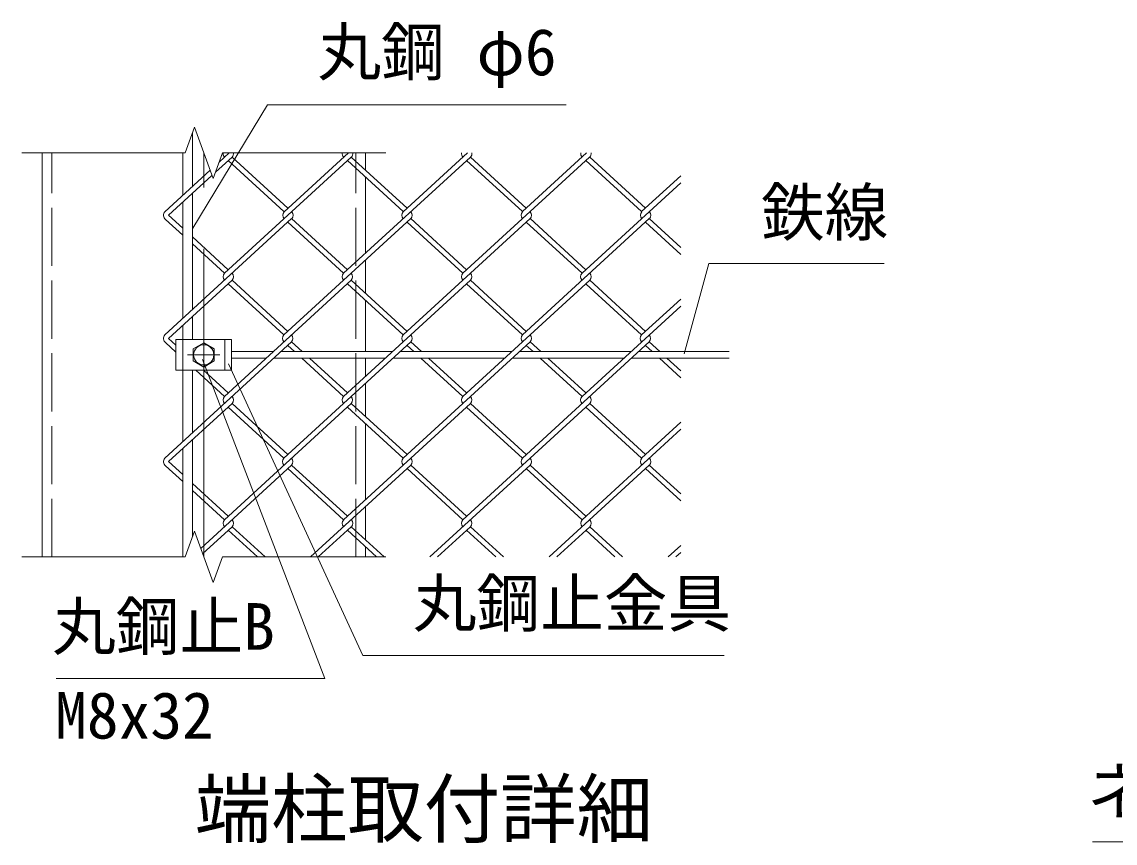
# Model space of a CAD drawing. Units: millimetres at full size; details may follow other scales. Extents: x -12600 to 12600, y -8910 to 8910.
# Drawn here: x 2591 to 5972, y -1969 to 571 of the extents above; entities that cross this region are included whole.
import ezdxf
from ezdxf.enums import TextEntityAlignment as Align

# ---------------------------------------------------------------- set-up
doc = ezdxf.new("R2010")
doc.units = ezdxf.units.MM
doc.header["$LTSCALE"] = 30
doc.linetypes.add('DASHED', pattern=[7.5, 6, -1.5])
doc.linetypes.add('USER1', pattern=[50.8, 31.75, -6.35, 6.35, -6.35])
for name, color, linetype, lineweight in [('0-0_D-STR-TXT', 7, 'Continuous', 13), ('0-1_D-STR-DIM', 7, 'Continuous', 13), ('0-2_D-BMK', 2, 'USER1', 13), ('0-3_D-STR3', 3, 'Continuous', 13), ('0-4_D-STR1', 1, 'Continuous', 18), ('0-A_D-STR2', 7, 'Continuous', 13), ('0-B_D-TTL-TXT', 7, 'Continuous', 13)]:
    doc.layers.add(name, color=color, linetype=linetype, lineweight=lineweight)
doc.styles.add('ＭＳ ゴシック', font='')
doc.styles.get('ＭＳ ゴシック').set_extended_font_data('MS Gothic')

msp = doc.modelspace()

# ---------------------------------------------------------------- linework, layer by layer
at = {"layer": '0-0_D-STR-TXT'}
for points in [[(4274.54, 314.01), (3350.45, 314.01), (3119.83, -67.39)], [(5258.33, -176.33), (4715.71, -176.33), (4639.36, -455.55)], [(2697.86, -1459.79), (3528.29, -1459.79), (3149.71, -473.34)], [(4763.53, -1388.53), (3645.28, -1388.53), (3230.78, -486.25)], [(5902.34, -1964.88), (7405.11, -1964.88), (7605.89, -1513.61)]]:
    msp.add_lwpolyline(points, dxfattribs=at)
at = {"layer": '0-1_D-STR-DIM'}
for p, q in [((3124.93, 245.34), (3096.07, 166.05)), ((3182.65, 86.76), (3124.93, 245.34)), ((2591.29, 166.05), (3096.07, 166.05)), ((3211.51, 166.05), (3182.65, 86.76)), ((3211.51, 166.05), (3716.29, 166.05)), ((3124.93, -1004.66), (3096.07, -1083.95)), ((3182.65, -1163.24), (3124.93, -1004.66)), ((2591.29, -1083.95), (3096.07, -1083.95)), ((3211.51, -1083.95), (3182.65, -1163.24)), ((3211.51, -1083.95), (3716.29, -1083.95))]:
    msp.add_line(p, q, dxfattribs=at)
at = {"layer": '0-2_D-BMK'}
for p, q in [((3153.79, -1083.95), (3153.79, 166.05)), ((3103.79, -458.95), (3203.79, -458.95))]:
    msp.add_line(p, q, dxfattribs=at)
at = {"layer": '0-3_D-STR3'}
for p, q in [((3118.79, 228.46), (3118.79, 62.05)), ((3088.79, 166.05), (3088.79, 34.56)), ((3118.79, 40.89), (3118.79, -318.6)), ((3088.79, 13.4), (3088.79, -346.09)), ((3088.79, -367.79), (3088.79, -411.45)), ((3118.79, -340.3), (3118.79, -411.45)), ((3067.79, -411.45), (3239.79, -411.45)), ((3067.79, -411.45), (3067.79, -506.45)), ((3121.29, -440.19), (3153.79, -421.42)), ((3153.79, -421.42), (3186.29, -440.19)), ((3239.79, -411.45), (3239.79, -506.45)), ((3121.29, -477.71), (3121.29, -440.19)), ((3186.29, -440.19), (3186.29, -477.71)), ((3239.79, -448.95), (3368.86, -448.95)), ((3239.79, -468.95), (3347.04, -468.95)), ((3370.72, -468.95), (3715.68, -468.95)), ((3392.55, -448.95), (3737.5, -448.95)), ((3739.36, -468.95), (4084.31, -468.95)), ((3761.19, -448.95), (4106.14, -448.95)), ((4108, -468.95), (4452.95, -468.95)), ((4129.82, -448.95), (4474.78, -448.95)), ((4476.64, -468.95), (4778.79, -468.95)), ((4498.46, -448.95), (4778.79, -448.95)), ((3067.79, -506.45), (3239.79, -506.45)), ((3088.79, -727.29), (3088.79, -506.45)), ((3118.79, -699.8), (3118.79, -506.45)), ((3153.79, -496.48), (3121.29, -477.71)), ((3186.29, -477.71), (3153.79, -496.48)), ((3118.79, -1021.54), (3118.79, -721.5)), ((3088.79, -1083.95), (3088.79, -748.99))]:
    msp.add_line(p, q, dxfattribs=at)
at = {"layer": '0-3_D-STR3', "linetype": 'DASHED'}
for p, q in [((3088.79, -411.45), (3088.79, -506.45)), ((3218.79, -411.45), (3218.79, -506.45))]:
    msp.add_line(p, q, dxfattribs=at)
at = {"layer": '0-3_D-STR3'}
msp.add_circle((3153.79, -458.95), 31.25, dxfattribs=at)
at = {"layer": '0-4_D-STR1'}
for p, q in [((2653.79, -1083.95), (2653.79, 166.05)), ((3653.79, 112.81), (3653.79, 166.05)), ((3653.79, -144.46), (3653.79, 91.11)), ((3653.79, -268.39), (3653.79, -166.16)), ((3653.79, -448.95), (3653.79, -290.09)), ((3653.79, -525.66), (3653.79, -468.95)), ((3653.79, -649.59), (3653.79, -547.36)), ((3653.79, -906.85), (3653.79, -671.29)), ((3653.79, -1030.78), (3653.79, -928.56)), ((3653.79, -1083.95), (3653.79, -1052.49))]:
    msp.add_line(p, q, dxfattribs=at)
at = {"layer": '0-4_D-STR1', "linetype": 'DASHED'}
for p, q in [((2683.79, -1083.95), (2683.79, 166.05)), ((3623.79, -1083.95), (3623.79, 166.05))]:
    msp.add_line(p, q, dxfattribs=at)
at = {"layer": '0-A_D-STR2'}
for p, q in [((3241.21, 153.07), (3189.56, 105.74)), ((3232.28, 166.05), (3201.11, 137.49)), ((3609.85, 153.07), (3217.53, -206.42)), ((3401.85, -15.82), (3229.37, 142.22)), ((3413.69, -4.97), (3241.21, 153.07)), ((3600.92, 166.05), (3402.15, -16.1)), ((3978.49, 153.07), (3586.17, -206.42)), ((3770.49, -15.82), (3598.01, 142.22)), ((3782.33, -4.97), (3609.85, 153.07)), ((3969.56, 166.05), (3770.78, -16.1)), ((4347.1, 153.05), (3954.81, -206.42)), ((4139.13, -15.82), (3966.65, 142.22)), ((4150.97, -4.97), (3978.49, 153.07)), ((4337.61, 166.05), (4139.13, -15.82)), ((4507.77, -15.82), (4335.29, 142.22)), ((4519.61, -4.97), (4347.13, 153.07)), ((3173.42, 112.11), (3033.51, -16.1)), ((3179.2, 96.25), (3045.05, -26.68)), ((4628.79, 73.37), (4323.45, -206.42)), ((4628.79, 95.08), (4507.77, -15.82)), ((3088.79, -66.76), (3045.05, -26.68)), ((3425.53, -37.53), (3033.21, -397.02)), ((3088.79, -88.46), (3035.86, -39.95)), ((3794.17, -37.53), (3401.85, -397.02)), ((3586.17, -206.42), (3413.69, -48.38)), ((3598.01, -195.57), (3425.53, -37.53)), ((4162.81, -37.53), (3770.49, -397.02)), ((3954.81, -206.42), (3782.33, -48.38)), ((3966.65, -195.57), (3794.17, -37.53)), ((4531.45, -37.53), (4139.13, -397.02)), ((4323.45, -206.42), (4150.97, -48.38)), ((4335.29, -195.57), (4162.81, -37.53)), ((4628.79, -148.43), (4519.61, -48.38)), ((4628.79, -126.72), (4531.45, -37.53)), ((3229.37, -195.57), (3118.79, -94.24)), ((3217.53, -206.42), (3118.79, -115.95)), ((3241.21, -228.12), (3045.05, -407.87)), ((3609.85, -228.12), (3217.53, -587.62)), ((3413.69, -386.17), (3241.21, -228.12)), ((3978.49, -228.12), (3586.17, -587.62)), ((3782.33, -386.17), (3609.85, -228.12)), ((4347.13, -228.12), (3954.81, -587.62)), ((4150.97, -386.17), (3978.49, -228.12)), ((4519.61, -386.17), (4347.13, -228.12)), ((3401.85, -397.02), (3229.37, -238.98)), ((3770.49, -397.02), (3598.01, -238.98)), ((4139.12, -397.02), (3966.65, -238.98)), ((4507.77, -397.02), (4336.32, -239.92)), ((4628.79, -286.12), (4507.77, -397.02)), ((4628.79, -307.82), (4323.45, -587.62)), ((3425.53, -418.72), (3033.21, -778.22)), ((3067.79, -450.41), (3035.86, -421.15)), ((3067.79, -428.71), (3045.05, -407.87)), ((3794.17, -418.72), (3401.85, -778.22)), ((3434.83, -448.95), (3413.69, -429.57)), ((3458.52, -448.95), (3425.53, -418.72)), ((4162.81, -418.72), (3770.49, -778.22)), ((3803.47, -448.95), (3782.33, -429.57)), ((3827.16, -448.95), (3794.17, -418.72)), ((4531.45, -418.72), (4139.13, -778.22)), ((4172.11, -448.95), (4150.97, -429.57)), ((4195.8, -448.95), (4162.81, -418.72)), ((4540.75, -448.95), (4519.61, -429.57)), ((4564.43, -448.95), (4531.45, -418.72)), ((3586.17, -587.62), (3456.66, -468.95)), ((3598.01, -576.77), (3480.34, -468.95)), ((3954.81, -587.62), (3825.3, -468.95)), ((3966.65, -576.77), (3848.98, -468.95)), ((4323.45, -587.62), (4193.94, -468.95)), ((4335.29, -576.77), (4217.62, -468.95)), ((4628.79, -529.62), (4562.58, -468.95)), ((4628.79, -507.92), (4586.26, -468.95)), ((3217.53, -587.62), (3128.95, -506.45)), ((3229.37, -576.77), (3152.63, -506.45)), ((3241.21, -609.32), (3045.05, -789.07)), ((3609.85, -609.32), (3217.53, -968.82)), ((3401.85, -778.22), (3229.37, -620.17)), ((3413.69, -767.37), (3241.21, -609.32)), ((3978.49, -609.32), (3586.17, -968.82)), ((3770.49, -778.22), (3598.01, -620.17)), ((3782.33, -767.37), (3609.85, -609.32)), ((4347.13, -609.32), (3954.81, -968.82)), ((4139.13, -778.22), (3966.65, -620.17)), ((4150.97, -767.37), (3978.49, -609.32)), ((4507.77, -778.22), (4335.29, -620.17)), ((4519.61, -767.37), (4347.13, -609.32)), ((4628.79, -667.32), (4507.77, -778.22)), ((4628.79, -689.02), (4323.45, -968.82)), ((3088.79, -850.85), (3035.86, -802.35)), ((3088.79, -829.15), (3045.05, -789.07)), ((3425.53, -799.92), (3144.23, -1057.69)), ((3586.17, -968.82), (3413.69, -810.77)), ((3598.01, -957.97), (3425.53, -799.92)), ((3794.17, -799.92), (3484.21, -1083.95)), ((3954.81, -968.82), (3782.33, -810.77)), ((3966.65, -957.97), (3794.17, -799.92)), ((4162.81, -799.92), (3852.85, -1083.95)), ((4323.45, -968.82), (4150.97, -810.77)), ((4335.29, -957.97), (4162.81, -799.92)), ((4531.45, -799.92), (4221.49, -1083.95)), ((4628.79, -910.82), (4519.61, -810.77)), ((4628.79, -889.12), (4531.45, -799.92)), ((3229.37, -957.97), (3118.79, -856.64)), ((3217.53, -968.82), (3118.79, -878.34)), ((3241.21, -990.52), (3150.16, -1073.96)), ((3319.49, -1083.95), (3229.37, -1001.37)), ((3343.17, -1083.95), (3241.21, -990.52)), ((3609.85, -990.52), (3507.89, -1083.95)), ((3688.13, -1083.95), (3598.01, -1001.37)), ((3711.81, -1083.95), (3609.85, -990.52)), ((3978.49, -990.52), (3876.53, -1083.95)), ((4056.77, -1083.95), (3966.65, -1001.37)), ((4080.45, -1083.95), (3978.49, -990.52)), ((4347.13, -990.52), (4245.17, -1083.95)), ((4425.41, -1083.95), (4335.29, -1001.37)), ((4449.09, -1083.95), (4347.13, -990.52)), ((4628.79, -1048.52), (4590.13, -1083.95)), ((4628.79, -1070.22), (4613.81, -1083.95))]:
    msp.add_line(p, q, dxfattribs=at)
for centre, start, end in [((3229.64, 163.63), 171.31684, 222.5), ((3229.64, 163.63), 317.5, 8.68316), ((3598.28, 163.63), 171.31684, 222.5), ((3598.28, 163.63), 317.5, 8.68316), ((3966.92, 163.63), 171.31684, 222.5), ((3966.92, 163.63), 317.5, 8.68316), ((4335.55, 163.63), 171.31684, 222.5), ((4335.55, 163.63), 317.5, 8.68316), ((3045.32, -26.97), 137.5, 233.92709), ((3413.96, -26.97), 137.5, 222.5), ((3413.96, -26.97), 317.5, 42.5), ((3782.6, -26.97), 137.5, 222.5), ((3782.6, -26.97), 317.5, 42.5), ((4151.23, -26.97), 137.5, 222.5), ((4151.23, -26.97), 317.5, 42.5), ((4519.87, -26.97), 137.5, 222.5), ((4519.87, -26.97), 317.5, 42.5), ((3229.37, -217.27), 137.5, 222.5), ((3229.37, -217.27), 317.5, 42.5), ((3598.01, -217.27), 137.5, 222.5), ((3598.01, -217.27), 317.5, 42.5), ((3966.65, -217.27), 137.5, 222.5), ((3966.65, -217.27), 317.5, 42.5), ((4335.29, -217.27), 137.5, 222.5), ((4335.29, -217.27), 317.5, 42.5), ((3045.32, -408.17), 137.5, 233.92709), ((3413.66, -407.9), 137.5, 222.5), ((3413.66, -407.9), 317.5, 42.5), ((3782.3, -407.9), 137.5, 222.5), ((3782.3, -407.9), 317.5, 42.5), ((4150.94, -407.9), 137.5, 222.5), ((4150.94, -407.9), 317.5, 42.5), ((4519.58, -407.9), 137.5, 222.5), ((4519.58, -407.9), 317.5, 42.5), ((3229.37, -598.47), 137.5, 222.5), ((3229.37, -598.47), 317.5, 42.5), ((3598.01, -598.47), 137.5, 222.5), ((3598.01, -598.47), 317.5, 42.5), ((3966.65, -598.47), 137.5, 222.5), ((3966.65, -598.47), 317.5, 42.5), ((4335.29, -598.47), 137.5, 222.5), ((4335.29, -598.47), 317.5, 42.5), ((3045.32, -789.37), 137.5, 233.92709), ((3413.66, -789.1), 137.5, 222.5), ((3413.66, -789.1), 317.5, 42.5), ((3782.3, -789.1), 137.5, 222.5), ((3782.3, -789.1), 317.5, 42.5), ((4151.26, -789.34), 137.5, 222.5), ((4151.26, -789.34), 317.5, 42.5), ((4519.9, -789.34), 137.5, 222.5), ((4519.9, -789.34), 317.5, 42.5), ((3229.37, -979.67), 137.5, 222.5), ((3229.37, -979.67), 317.5, 42.5), ((3598.31, -979.94), 137.5, 222.5), ((3598.31, -979.94), 317.5, 42.5), ((3966.94, -979.94), 137.5, 222.5), ((3966.94, -979.94), 317.5, 42.5), ((4335.58, -979.94), 137.5, 222.5), ((4335.58, -979.94), 317.5, 42.5)]:
    msp.add_arc(centre, 16.06, start, end, dxfattribs=at)

# ---------------------------------------------------------------- texts
at = {"layer": '0-0_D-STR-TXT', "style": 'ＭＳ ゴシック'}
for s, p in [('丸鋼 φ6', (3505.5, 362.42)), ('鉄線', (4876.86, -133.25)), ('丸鋼止金具', (3800.34, -1342.78)), ('丸鋼止B', (2684.91, -1414.42)), ('M8x32', (2694.04, -1689.01)), ('ネットホルダー', (5885.59, -1924.07))]:
    msp.add_text(s, height=144.3, dxfattribs=at).set_placement(p, align=Align.BOTTOM_LEFT)
at = {"layer": '0-B_D-TTL-TXT', "style": 'ＭＳ ゴシック'}
msp.add_text('端柱取付詳細', height=173.1, dxfattribs=at).set_placement((3126.03, -2001.64), align=Align.BOTTOM_LEFT)

doc.saveas('drawing.dxf')
